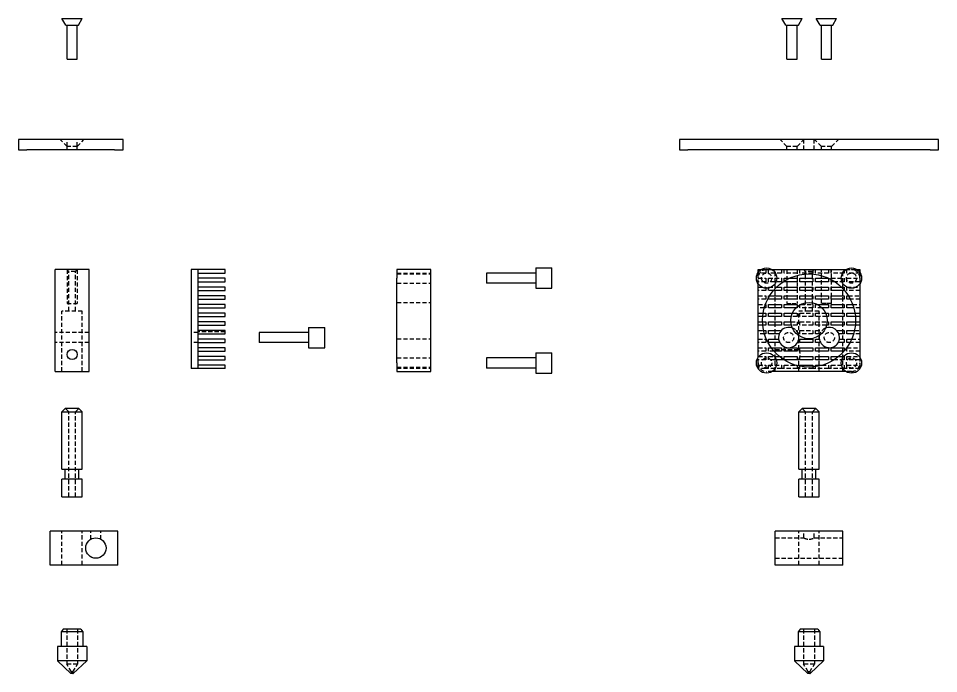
# Model space of a CAD drawing. Header units: inches. Extents: x -635 to 303, y -216 to -21.
# Drawn here: x -417.1 to -145.9, y -215.9 to -22.9 of the extents above; entities that cross this region are included whole.
import ezdxf

# ---------------------------------------------------------------- set-up
doc = ezdxf.new("R2010")
doc.units = ezdxf.units.IN
doc.header["$LTSCALE"] = 5
doc.header["$MEASUREMENT"] = 0
doc.linetypes.add('HIDDEN', pattern=[0.375, 0.25, -0.125])
doc.layers.add('PH-3C4', color=16, linetype='HIDDEN')
doc.layers.add('PV-3C4', color=7, linetype='Continuous')

# ---------------------------------------------------------------- blocks, each defined once
blk = doc.blocks.new('*U49')
at = {"layer": 'PV-3C4'}
for p, q in [((23.24, 0, 78.33), (25.74, 0, 78.33)), ((23.24, 0, 81.33), (23.24, 0, 78.33)), ((25.74, 0, 81.33), (23.24, 0, 81.33)), ((51.57, 0, 78.33), (25.74, 0, 78.33)), ((51.57, 0, 81.33), (25.74, 0, 81.33)), ((52.57, 0, -44), (32.57, 0, -44)), ((32.57, 0, -44), (32.57, 0, -34)), ((52.57, 0, -34), (32.57, 0, -34)), ((34.07, 0, 13.01), (44.07, 0, 13.01)), ((34.07, 0, 13.01), (34.07, 0, 43.01)), ((44.07, 0, 43.01), (34.07, 0, 43.01)), ((43.36, 0, -72.24), (34.77, 0, -72.24)), ((43.36, 0, -67.99), (34.77, 0, -67.99)), ((38.73, 0, -75.98), (34.77, 0, -72.24)), ((34.77, 0, -67.99), (34.77, 0, -72.24)), ((42.26, 0, -63.66), (35.88, 0, -63.66)), ((35.88, 0, -63.66), (35.88, 0, -67.99)), ((36.46, 0, -62.9), (35.88, 0, -63.66)), ((36.07, 0, -23.9), (42.07, 0, -23.9)), ((42.07, 0, -18.73), (36.07, 0, -18.73)), ((36.07, 0, -15.73), (42.07, 0, -15.73)), ((36.07, 0, 1.1), (42.07, 0, 1.1)), ((36.07, 0, 117.02), (42.07, 0, 117.02)), ((36.07, 0, -23.9), (36.07, 0, -18.73)), ((36.07, 0, -15.73), (36.07, 0, 1.1)), ((37.07, 0, 2.1), (36.07, 0, 1.1)), ((37.19, 0, 115.02), (36.07, 0, 117.02)), ((41.67, 0, -62.9), (36.46, 0, -62.9)), ((41.07, 0, 2.1), (37.07, 0, 2.1)), ((37.07, 0, -18.73), (37.07, 0, -15.73)), ((37.19, 0, 115.02), (40.94, 0, 115.02)), ((37.57, 0, 105.02), (40.57, 0, 105.02)), ((37.57, 0, 105.02), (37.57, 0, 115.02)), ((39.4, 0, -75.98), (38.73, 0, -75.98)), ((39.4, 0, -75.98), (43.36, 0, -72.24)), ((40.57, 0, 105.02), (40.57, 0, 115.02)), ((40.94, 0, 115.02), (42.07, 0, 117.02)), ((41.07, 0, -18.73), (41.07, 0, -15.73)), ((41.07, 0, 2.1), (42.07, 0, 1.1)), ((41.67, 0, -62.9), (42.26, 0, -63.66)), ((42.07, 0, -23.9), (42.07, 0, -18.73)), ((42.07, 0, -15.73), (42.07, 0, 1.1)), ((42.26, 0, -63.66), (42.26, 0, -67.99)), ((43.36, 0, -67.99), (43.36, 0, -72.24)), ((44.07, 0, 13.01), (44.07, 0, 43.01)), ((51.57, 0, 78.33), (54.07, 0, 78.33)), ((54.07, 0, 81.33), (51.57, 0, 81.33)), ((52.57, 0, -44), (52.57, 0, -34)), ((54.07, 0, 78.33), (54.07, 0, 81.33)), ((84.2, 0, 43.01), (74.2, 0, 43.01)), ((84.2, 0, 13.84), (74.2, 0, 13.84)), ((74.2, 0, 43.01), (74.2, 0, 13.84)), ((76.2, 0, 42.01), (84.2, 0, 42.01)), ((76.2, 0, 39.45), (84.2, 0, 39.45)), ((84.2, 0, 40.45), (76.2, 0, 40.45)), ((76.2, 0, 36.89), (84.2, 0, 36.89)), ((84.2, 0, 37.89), (76.2, 0, 37.89)), ((76.2, 0, 34.33), (84.2, 0, 34.33)), ((84.2, 0, 35.33), (76.2, 0, 35.33)), ((76.2, 0, 31.77), (84.2, 0, 31.77)), ((84.2, 0, 32.77), (76.2, 0, 32.77)), ((76.2, 0, 29.21), (84.2, 0, 29.21)), ((84.2, 0, 30.21), (76.2, 0, 30.21)), ((76.2, 0, 26.65), (84.2, 0, 26.65)), ((84.2, 0, 27.65), (76.2, 0, 27.65)), ((76.2, 0, 24.09), (84.2, 0, 24.09)), ((84.2, 0, 25.09), (76.2, 0, 25.09)), ((76.2, 0, 21.53), (84.2, 0, 21.53)), ((84.2, 0, 22.53), (76.2, 0, 22.53)), ((76.2, 0, 18.97), (84.2, 0, 18.97)), ((84.2, 0, 19.97), (76.2, 0, 19.97)), ((76.2, 0, 16.4), (84.2, 0, 16.4)), ((84.2, 0, 17.4), (76.2, 0, 17.4)), ((84.2, 0, 14.84), (76.2, 0, 14.84)), ((76.2, 0, 14.84), (76.2, 0, 16.4)), ((76.2, 0, 17.4), (76.2, 0, 18.97)), ((76.2, 0, 19.97), (76.2, 0, 21.53)), ((76.2, 0, 22.53), (76.2, 0, 24.09)), ((76.2, 0, 25.09), (76.2, 0, 26.65)), ((76.2, 0, 27.65), (76.2, 0, 29.21)), ((76.2, 0, 30.21), (76.2, 0, 31.77)), ((76.2, 0, 32.77), (76.2, 0, 34.33)), ((76.2, 0, 35.33), (76.2, 0, 36.89)), ((76.2, 0, 37.89), (76.2, 0, 39.45)), ((76.2, 0, 40.45), (76.2, 0, 42.01)), ((84.2, 0, 42.01), (84.2, 0, 43.01)), ((84.2, 0, 39.45), (84.2, 0, 40.45)), ((84.2, 0, 36.89), (84.2, 0, 37.89)), ((84.2, 0, 34.33), (84.2, 0, 35.33)), ((84.2, 0, 31.77), (84.2, 0, 32.77)), ((84.2, 0, 29.21), (84.2, 0, 30.21)), ((84.2, 0, 26.65), (84.2, 0, 27.65)), ((84.2, 0, 24.09), (84.2, 0, 25.09)), ((84.2, 0, 21.53), (84.2, 0, 22.53)), ((84.2, 0, 18.97), (84.2, 0, 19.97)), ((84.2, 0, 16.4), (84.2, 0, 17.4)), ((84.2, 0, 13.84), (84.2, 0, 14.84)), ((94.22, 0, 24.51), (94.22, 0, 21.51)), ((108.79, 0, 24.51), (94.22, 0, 24.51)), ((108.79, 0, 21.51), (94.22, 0, 21.51)), ((108.79, 0, 26.01), (108.79, 0, 20.01)), ((108.79, 0, 20.01), (113.52, 0, 20.01)), ((108.79, 0, 26.01), (113.52, 0, 26.01)), ((113.52, 0, 20.01), (113.52, 0, 26.01)), ((134.82, 0, 13.01), (144.82, 0, 13.01)), ((134.82, 0, 15.51), (134.82, 0, 13.01)), ((134.82, 0, 15.51), (134.82, 0, 40.51)), ((134.82, 0, 43.01), (134.82, 0, 40.51)), ((144.82, 0, 43.01), (134.82, 0, 43.01)), ((144.82, 0, 13.01), (144.82, 0, 15.51)), ((144.82, 0, 15.51), (144.82, 0, 40.51)), ((144.82, 0, 40.51), (144.82, 0, 43.01)), ((161.22, 0, 42.01), (161.22, 0, 39.01)), ((161.22, 0, 17.01), (161.22, 0, 14.01)), ((175.78, 0, 42.01), (161.22, 0, 42.01)), ((175.78, 0, 39.01), (161.22, 0, 39.01)), ((175.78, 0, 17.01), (161.22, 0, 17.01)), ((175.78, 0, 14.01), (161.22, 0, 14.01)), ((175.78, 0, 43.51), (175.78, 0, 37.51)), ((175.78, 0, 18.51), (175.78, 0, 12.51)), ((175.78, 0, 37.51), (180.51, 0, 37.51)), ((175.78, 0, 43.51), (180.51, 0, 43.51)), ((175.78, 0, 12.51), (180.51, 0, 12.51)), ((175.78, 0, 18.51), (180.51, 0, 18.51)), ((180.51, 0, 37.51), (180.51, 0, 43.51)), ((180.51, 0, 12.51), (180.51, 0, 18.51))]:
    blk.add_line(p, q, dxfattribs=at)
at = {"layer": 'PV-3C4', "extrusion": (0, -1, 0)}
for centre, radius in [((39.07, 18.01), 1.5), ((46.07, -39), 3)]:
    blk.add_circle(centre, radius, dxfattribs=at)
blk = doc.blocks.new('*U50')
at = {"layer": 'PH-3C4'}
for p, q in [((44.07, 0, 24.51), (34.07, 0, 24.51)), ((44.07, 0, 21.51), (34.07, 0, 21.51)), ((37.57, 0, 79.33), (35.57, 0, 81.33)), ((42.07, 0, 30.82), (36.07, 0, 30.82)), ((36.07, 0, -44), (36.07, 0, -34)), ((36.07, 0, 13.01), (36.07, 0, 30.82)), ((38.07, 0, 1.1), (37.07, 0, 2.1)), ((40.66, 0, -73.21), (37.48, 0, -73.21)), ((37.48, 0, -62.9), (37.48, 0, -73.21)), ((38.84, 0, -75.47), (37.48, 0, -73.21)), ((37.57, 0, 33.01), (40.57, 0, 33.01)), ((40.57, 0, 79.33), (37.57, 0, 79.33)), ((37.57, 0, 43.01), (37.57, 0, 33.01)), ((38.07, 0, 42.51), (37.57, 0, 43.01)), ((37.57, 0, 79.33), (37.57, 0, 81.33)), ((37.57, 0, 78.33), (37.57, 0, 79.33)), ((40.07, 0, 42.51), (38.07, 0, 42.51)), ((38.07, 0, -23.9), (38.07, 0, 1.1)), ((38.07, 0, 30.82), (38.07, 0, 42.51)), ((38.84, 0, -75.97), (38.73, 0, -75.98)), ((39.29, 0, -75.47), (38.84, 0, -75.47)), ((39.29, 0, -75.97), (38.84, 0, -75.97)), ((38.84, 0, -75.47), (38.84, 0, -75.97)), ((39.29, 0, -75.47), (40.66, 0, -73.21)), ((39.29, 0, -75.47), (39.29, 0, -75.97)), ((39.29, 0, -75.97), (39.4, 0, -75.98)), ((40.07, 0, -23.9), (40.07, 0, 1.1)), ((40.07, 0, 1.1), (41.07, 0, 2.1)), ((40.07, 0, 30.82), (40.07, 0, 42.51)), ((40.07, 0, 42.51), (40.57, 0, 43.01)), ((40.57, 0, 43.01), (40.57, 0, 33.01)), ((40.57, 0, 79.33), (40.57, 0, 81.33)), ((40.57, 0, 78.33), (40.57, 0, 79.33)), ((40.57, 0, 79.33), (42.57, 0, 81.33)), ((40.66, 0, -62.9), (40.66, 0, -73.21)), ((42.07, 0, -44), (42.07, 0, -34)), ((42.07, 0, 13.01), (42.07, 0, 30.82)), ((44.57, 0, -36.41), (44.57, 0, -34)), ((47.57, 0, -36.41), (47.57, 0, -34)), ((76.2, 0, 24.51), (74.2, 0, 24.51)), ((76.2, 0, 21.51), (74.2, 0, 21.51)), ((76.2, 0, 13.84), (76.2, 0, 14.84)), ((76.2, 0, 16.4), (76.2, 0, 17.4)), ((76.2, 0, 18.97), (76.2, 0, 19.97)), ((76.2, 0, 21.53), (76.2, 0, 22.53)), ((76.2, 0, 24.09), (76.2, 0, 25.09)), ((76.2, 0, 26.65), (76.2, 0, 27.65)), ((76.2, 0, 29.21), (76.2, 0, 30.21)), ((76.2, 0, 31.77), (76.2, 0, 32.77)), ((76.2, 0, 34.33), (76.2, 0, 35.33)), ((76.2, 0, 36.89), (76.2, 0, 37.89)), ((76.2, 0, 39.45), (76.2, 0, 40.45)), ((76.2, 0, 42.01), (76.2, 0, 43.01)), ((84.2, 0, 24.7), (76.2, 0, 24.7)), ((134.82, 0, 14.3), (144.82, 0, 14.3)), ((134.82, 0, 41.73), (144.82, 0, 41.73)), ((134.82, 0, 39.01), (144.82, 0, 39.01)), ((134.82, 0, 42.01), (144.82, 0, 42.01)), ((134.82, 0, 14.01), (144.82, 0, 14.01)), ((134.82, 0, 17.01), (144.82, 0, 17.01)), ((134.82, 0, 22.66), (144.82, 0, 22.66)), ((134.82, 0, 33.36), (144.82, 0, 33.36))]:
    blk.add_line(p, q, dxfattribs=at)
blk = doc.blocks.new('*U51')
at = {"layer": 'PV-3C4'}
for p, q in [((0, 13.73, 78.33), (0, 13.73, 81.33)), ((0, 11.23, 78.33), (0, 13.73, 78.33)), ((0, 13.73, 81.33), (0, 11.23, 81.33)), ((0, 11.23, 78.33), (0, -60.16, 78.33)), ((0, 11.23, 81.33), (0, -60.16, 81.33)), ((0, -10.3, 43.01), (0, -9.46, 43.01)), ((0, -9.46, 13.84), (0, -9.47, 13.84)), ((0, -9.46, 13.85), (0, -9.46, 13.84)), ((0, -9.46, 43.01), (0, -9.46, 42.17)), ((0, -9.46, 38.85), (0, -9.46, 17.17)), ((0, -13.27, 27.65), (0, -10.75, 27.65)), ((0, -10.8, 29.21), (0, -13.27, 29.21)), ((0, -10.81, 26.65), (0, -13.27, 26.65)), ((0, -13.27, 30.21), (0, -10.92, 30.21)), ((0, -13.27, 25.09), (0, -11.06, 25.09)), ((0, -11.27, 31.77), (0, -13.27, 31.77)), ((0, -11.32, 24.09), (0, -13.27, 24.09)), ((0, -13.27, 32.77), (0, -11.6, 32.77)), ((0, -13.27, 22.53), (0, -11.89, 22.53)), ((0, -12.29, 34.33), (0, -13.27, 34.33)), ((0, -12.38, 21.53), (0, -13.27, 21.53)), ((0, -13.27, 35.33), (0, -12.86, 35.33)), ((0, -13.27, 34.33), (0, -13.27, 35.33)), ((0, -13.27, 31.77), (0, -13.27, 32.77)), ((0, -13.27, 29.21), (0, -13.27, 30.21)), ((0, -13.27, 26.65), (0, -13.27, 27.65)), ((0, -13.27, 24.09), (0, -13.27, 25.09)), ((0, -13.27, 21.53), (0, -13.27, 22.53)), ((0, -35.3, 43.01), (0, -13.62, 43.01)), ((0, -13.62, 13.01), (0, -35.3, 13.01)), ((0, -14.09, 36.89), (0, -17.9, 36.89)), ((0, -14.09, 36.99), (0, -14.09, 36.89)), ((0, -17.9, 35.33), (0, -14.09, 35.33)), ((0, -14.09, 34.33), (0, -17.9, 34.33)), ((0, -14.09, 35.33), (0, -14.09, 34.33)), ((0, -17.9, 32.77), (0, -14.09, 32.77)), ((0, -14.09, 31.77), (0, -17.9, 31.77)), ((0, -14.09, 32.77), (0, -14.09, 31.77)), ((0, -17.9, 30.21), (0, -14.09, 30.21)), ((0, -14.09, 29.21), (0, -17.9, 29.21)), ((0, -14.09, 30.21), (0, -14.09, 29.21)), ((0, -17.9, 27.65), (0, -14.09, 27.65)), ((0, -14.09, 26.65), (0, -17.9, 26.65)), ((0, -14.09, 27.65), (0, -14.09, 26.65)), ((0, -17.9, 19.97), (0, -14.09, 19.97)), ((0, -14.09, 19.97), (0, -14.09, 19.04)), ((0, -15.5, 22.53), (0, -14.09, 22.53)), ((0, -14.09, 22.53), (0, -14.09, 21.53)), ((0, -14.09, 21.53), (0, -15.86, 21.53)), ((0, -16.29, 25.09), (0, -14.09, 25.09)), ((0, -14.09, 25.09), (0, -14.09, 24.09)), ((0, -14.09, 24.09), (0, -15.66, 24.09)), ((0, -14.15, 18.97), (0, -17.9, 18.97)), ((0, -14.46, -44), (0, -14.46, -34)), ((0, -14.46, -44), (0, -34.46, -44)), ((0, -14.46, -34), (0, -34.46, -34)), ((0, -17.9, 37.89), (0, -14.95, 37.89)), ((0, -17.9, 17.4), (0, -15.77, 17.4)), ((0, -19.32, 117.02), (0, -16.32, 117.02)), ((0, -17.45, 115.02), (0, -16.32, 117.02)), ((0, -16.89, 39.45), (0, -17.9, 39.45)), ((0, -17.16, 16.4), (0, -17.9, 16.4)), ((0, -19.32, 115.02), (0, -17.45, 115.02)), ((0, -19.32, 105.02), (0, -17.82, 105.02)), ((0, -17.82, 105.02), (0, -17.82, 115.02)), ((0, -17.9, 39.45), (0, -17.9, 40.06)), ((0, -17.9, 36.89), (0, -17.9, 37.89)), ((0, -17.9, 34.33), (0, -17.9, 35.33)), ((0, -17.9, 31.77), (0, -17.9, 32.77)), ((0, -17.9, 29.21), (0, -17.9, 30.21)), ((0, -17.9, 26.65), (0, -17.9, 27.65)), ((0, -17.9, 18.97), (0, -17.9, 19.97)), ((0, -17.9, 16.4), (0, -17.9, 17.4)), ((0, -22.53, 40.45), (0, -18.72, 40.45)), ((0, -18.72, 39.45), (0, -22.53, 39.45)), ((0, -18.72, 40.45), (0, -18.72, 39.45)), ((0, -22.53, 37.89), (0, -18.72, 37.89)), ((0, -18.72, 36.89), (0, -22.53, 36.89)), ((0, -18.72, 37.89), (0, -18.72, 36.89)), ((0, -22.53, 35.33), (0, -18.72, 35.33)), ((0, -18.72, 34.33), (0, -22.53, 34.33)), ((0, -18.72, 35.33), (0, -18.72, 34.33)), ((0, -22.01, 32.77), (0, -18.72, 32.77)), ((0, -18.72, 31.77), (0, -20.65, 31.77)), ((0, -18.72, 32.77), (0, -18.72, 31.77)), ((0, -19.58, 30.21), (0, -18.72, 30.21)), ((0, -18.72, 29.21), (0, -19.25, 29.21)), ((0, -18.72, 30.21), (0, -18.72, 29.21)), ((0, -19.12, 27.65), (0, -18.72, 27.65)), ((0, -18.72, 26.65), (0, -19.29, 26.65)), ((0, -18.72, 27.65), (0, -18.72, 26.65)), ((0, -22.53, 19.97), (0, -18.72, 19.97)), ((0, -18.72, 18.97), (0, -22.53, 18.97)), ((0, -18.72, 19.97), (0, -18.72, 18.97)), ((0, -22.53, 17.4), (0, -18.72, 17.4)), ((0, -18.72, 16.4), (0, -22.53, 16.4)), ((0, -18.72, 17.4), (0, -18.72, 16.4)), ((0, -22.32, 117.02), (0, -19.32, 117.02)), ((0, -21.2, 115.02), (0, -19.32, 115.02)), ((0, -20.82, 105.02), (0, -19.32, 105.02)), ((0, -20.16, -72.24), (0, -28.76, -72.24)), ((0, -20.16, -67.99), (0, -28.76, -67.99)), ((0, -24.13, -75.98), (0, -20.16, -72.24)), ((0, -20.16, -67.99), (0, -20.16, -72.24)), ((0, -22.53, 14.84), (0, -20.63, 14.84)), ((0, -20.82, 105.02), (0, -20.82, 115.02)), ((0, -21.07, 21.53), (0, -22.53, 21.53)), ((0, -21.2, 115.02), (0, -22.32, 117.02)), ((0, -21.27, -63.66), (0, -27.65, -63.66)), ((0, -21.27, -63.66), (0, -21.27, -67.99)), ((0, -21.86, -62.9), (0, -21.27, -63.66)), ((0, -22.53, 22.53), (0, -21.42, 22.53)), ((0, -24.46, -23.9), (0, -21.46, -23.9)), ((0, -21.46, -18.73), (0, -24.46, -18.73)), ((0, -24.46, -15.73), (0, -21.46, -15.73)), ((0, -24.46, 1.1), (0, -21.46, 1.1)), ((0, -21.46, -23.9), (0, -21.46, -18.73)), ((0, -21.46, -15.73), (0, -21.46, 1.1)), ((0, -22.46, 2.1), (0, -21.46, 1.1)), ((0, -21.86, -62.9), (0, -27.07, -62.9)), ((0, -22.46, 2.1), (0, -26.46, 2.1)), ((0, -22.46, -18.73), (0, -22.46, -15.73)), ((0, -22.53, 39.45), (0, -22.53, 40.45)), ((0, -22.53, 36.89), (0, -22.53, 37.89)), ((0, -22.53, 34.33), (0, -22.53, 35.33)), ((0, -22.53, 18.97), (0, -22.53, 19.97)), ((0, -22.53, 16.4), (0, -22.53, 17.4)), ((0, -22.53, 14.43), (0, -22.53, 14.84)), ((0, -22.53, 21.53), (0, -22.53, 22.53)), ((0, -27.16, 40.45), (0, -23.35, 40.45)), ((0, -23.35, 39.45), (0, -27.16, 39.45)), ((0, -23.35, 40.45), (0, -23.35, 39.45)), ((0, -27.16, 37.89), (0, -23.35, 37.89)), ((0, -23.35, 36.89), (0, -27.16, 36.89)), ((0, -23.35, 37.89), (0, -23.35, 36.89)), ((0, -27.16, 35.33), (0, -23.35, 35.33)), ((0, -23.35, 34.33), (0, -27.16, 34.33)), ((0, -23.35, 35.33), (0, -23.35, 34.33)), ((0, -27.16, 22.53), (0, -23.35, 22.53)), ((0, -23.35, 21.53), (0, -27.16, 21.53)), ((0, -23.35, 22.53), (0, -23.35, 21.53)), ((0, -27.16, 19.97), (0, -23.35, 19.97)), ((0, -23.35, 18.97), (0, -27.16, 18.97)), ((0, -23.35, 19.97), (0, -23.35, 18.97)), ((0, -27.16, 17.4), (0, -23.35, 17.4)), ((0, -23.35, 16.4), (0, -27.16, 16.4)), ((0, -23.35, 17.4), (0, -23.35, 16.4)), ((0, -27.16, 14.84), (0, -23.35, 14.84)), ((0, -23.35, 14.84), (0, -23.35, 14.34)), ((0, -24.13, -75.98), (0, -24.8, -75.98)), ((0, -27.46, -23.9), (0, -24.46, -23.9)), ((0, -24.46, -18.73), (0, -27.46, -18.73)), ((0, -27.46, -15.73), (0, -24.46, -15.73)), ((0, -27.46, 1.1), (0, -24.46, 1.1)), ((0, -24.8, -75.98), (0, -28.76, -72.24)), ((0, -29.46, 117.02), (0, -26.46, 117.02)), ((0, -26.46, -18.73), (0, -26.46, -15.73)), ((0, -26.46, 2.1), (0, -27.46, 1.1)), ((0, -27.59, 115.02), (0, -26.46, 117.02)), ((0, -27.16, 32.77), (0, -26.91, 32.77)), ((0, -27.07, -62.9), (0, -27.65, -63.66)), ((0, -27.16, 39.45), (0, -27.16, 40.45)), ((0, -27.16, 36.89), (0, -27.16, 37.89)), ((0, -27.16, 34.33), (0, -27.16, 35.33)), ((0, -27.16, 32.63), (0, -27.16, 32.77)), ((0, -27.16, 21.53), (0, -27.16, 22.53)), ((0, -27.16, 18.97), (0, -27.16, 19.97)), ((0, -27.16, 16.4), (0, -27.16, 17.4)), ((0, -27.16, 14.56), (0, -27.16, 14.84)), ((0, -27.46, -23.9), (0, -27.46, -18.73)), ((0, -27.46, -15.73), (0, -27.46, 1.1)), ((0, -29.46, 115.02), (0, -27.59, 115.02)), ((0, -27.65, -63.66), (0, -27.65, -67.99)), ((0, -29.46, 105.02), (0, -27.96, 105.02)), ((0, -27.96, 105.02), (0, -27.96, 115.02)), ((0, -30.24, 40.45), (0, -27.98, 40.45)), ((0, -27.98, 39.45), (0, -31.79, 39.45)), ((0, -27.98, 40.45), (0, -27.98, 39.45)), ((0, -31.79, 37.89), (0, -27.98, 37.89)), ((0, -27.98, 36.89), (0, -31.79, 36.89)), ((0, -27.98, 37.89), (0, -27.98, 36.89)), ((0, -31.79, 35.33), (0, -27.98, 35.33)), ((0, -27.98, 34.33), (0, -31.79, 34.33)), ((0, -27.98, 35.33), (0, -27.98, 34.33)), ((0, -31.79, 32.77), (0, -27.98, 32.77)), ((0, -27.98, 32.77), (0, -27.98, 32.05)), ((0, -31.79, 19.97), (0, -27.98, 19.97)), ((0, -27.98, 18.97), (0, -31.79, 18.97)), ((0, -27.98, 19.97), (0, -27.98, 18.97)), ((0, -31.79, 17.4), (0, -27.98, 17.4)), ((0, -27.98, 16.4), (0, -31.77, 16.4)), ((0, -27.98, 17.4), (0, -27.98, 16.4)), ((0, -28.3, 14.84), (0, -27.98, 14.84)), ((0, -27.98, 14.84), (0, -27.98, 14.76)), ((0, -28.27, 31.77), (0, -31.79, 31.77)), ((0, -28.76, -67.99), (0, -28.76, -72.24)), ((0, -31.79, 30.21), (0, -29.34, 30.21)), ((0, -32.46, 117.02), (0, -29.46, 117.02)), ((0, -31.34, 115.02), (0, -29.46, 115.02)), ((0, -30.96, 105.02), (0, -29.46, 105.02)), ((0, -29.64, 26.65), (0, -31.79, 26.65)), ((0, -29.68, 29.21), (0, -31.79, 29.21)), ((0, -31.79, 27.65), (0, -29.8, 27.65)), ((0, -30.96, 105.02), (0, -30.96, 115.02)), ((0, -31.34, 115.02), (0, -32.46, 117.02)), ((0, -31.79, 39.45), (0, -31.79, 39.61)), ((0, -31.79, 36.89), (0, -31.79, 37.89)), ((0, -31.79, 34.33), (0, -31.79, 35.33)), ((0, -31.79, 31.77), (0, -31.79, 32.77)), ((0, -31.79, 29.21), (0, -31.79, 30.21)), ((0, -31.79, 26.65), (0, -31.79, 27.65)), ((0, -31.79, 18.97), (0, -31.79, 19.97)), ((0, -31.79, 16.42), (0, -31.79, 17.4)), ((0, -33.98, 37.89), (0, -32.61, 37.89)), ((0, -32.61, 36.89), (0, -34.92, 36.89)), ((0, -32.61, 37.89), (0, -32.61, 36.89)), ((0, -36.06, 35.33), (0, -32.61, 35.33)), ((0, -32.61, 34.33), (0, -36.42, 34.33)), ((0, -32.61, 35.33), (0, -32.61, 34.33)), ((0, -36.42, 32.77), (0, -32.61, 32.77)), ((0, -32.61, 31.77), (0, -36.42, 31.77)), ((0, -32.61, 32.77), (0, -32.61, 31.77)), ((0, -36.42, 30.21), (0, -32.61, 30.21)), ((0, -32.61, 29.21), (0, -36.42, 29.21)), ((0, -32.61, 30.21), (0, -32.61, 29.21)), ((0, -36.42, 27.65), (0, -32.61, 27.65)), ((0, -32.61, 26.65), (0, -36.42, 26.65)), ((0, -32.61, 27.65), (0, -32.61, 26.65)), ((0, -35.57, 19.97), (0, -32.61, 19.97)), ((0, -32.61, 18.97), (0, -34.77, 18.97)), ((0, -32.61, 19.97), (0, -32.61, 18.97)), ((0, -33.16, 17.4), (0, -32.61, 17.4)), ((0, -32.61, 17.4), (0, -32.61, 16.98)), ((0, -36.42, 25.09), (0, -32.63, 25.09)), ((0, -33.07, 21.53), (0, -36.42, 21.53)), ((0, -33.26, 24.09), (0, -36.42, 24.09)), ((0, -36.42, 22.53), (0, -33.42, 22.53)), ((0, -34.46, -44), (0, -34.46, -34)), ((0, -36.42, 34.33), (0, -36.42, 34.74)), ((0, -36.42, 31.77), (0, -36.42, 32.77)), ((0, -36.42, 29.21), (0, -36.42, 30.21)), ((0, -36.42, 26.65), (0, -36.42, 27.65)), ((0, -36.42, 24.09), (0, -36.42, 25.09)), ((0, -36.42, 21.53), (0, -36.42, 22.53)), ((0, -37.24, 31.77), (0, -37.65, 31.77)), ((0, -37.24, 32.77), (0, -37.24, 31.77)), ((0, -37.33, 32.77), (0, -37.24, 32.77)), ((0, -37.24, 29.21), (0, -38.13, 29.21)), ((0, -37.24, 30.21), (0, -37.24, 29.21)), ((0, -38, 30.21), (0, -37.24, 30.21)), ((0, -37.24, 26.65), (0, -38.11, 26.65)), ((0, -37.24, 27.65), (0, -37.24, 26.65)), ((0, -38.17, 27.65), (0, -37.24, 27.65)), ((0, -37.24, 24.09), (0, -37.6, 24.09)), ((0, -37.24, 25.09), (0, -37.24, 24.09)), ((0, -37.86, 25.09), (0, -37.24, 25.09)), ((0, -39.46, 43.01), (0, -38.62, 43.01)), ((0, -39.46, 42.17), (0, -39.46, 43.01)), ((0, -39.46, 13.84), (0, -39.46, 13.85)), ((0, -39.46, 13.84), (0, -39.46, 13.84)), ((0, -39.46, 17.17), (0, -39.46, 38.85)), ((0, -62.66, 78.33), (0, -60.16, 78.33)), ((0, -60.16, 81.33), (0, -62.66, 81.33)), ((0, -62.66, 81.33), (0, -62.66, 78.33))]:
    blk.add_line(p, q, dxfattribs=at)
at = {"layer": 'PV-3C4', "extrusion": (1, 0, 0)}
for centre, radius in [((-11.96, 40.51), 3), ((-11.96, 15.51), 3), ((-24.46, 28.01), 13.72), ((-24.46, 28.01), 5.35), ((-36.96, 40.51), 3), ((-36.96, 15.51), 3)]:
    blk.add_circle(centre, radius, dxfattribs=at)
for centre, start, end in [((-18.46, 23.01), 168.2292, 0), ((-18.46, 23.01), 0, 112.1597), ((-30.46, 23.01), 67.8403, 0), ((-30.46, 23.01), 0, 11.7708)]:
    blk.add_arc(centre, 3, start, end, dxfattribs=at)
blk = doc.blocks.new('*U52')
at = {"layer": 'PH-3C4'}
for p, q in [((0, -9.46, 42.01), (0, -13.27, 42.01)), ((0, -13.27, 40.45), (0, -9.46, 40.45)), ((0, -9.46, 39.45), (0, -13.27, 39.45)), ((0, -13.27, 37.89), (0, -9.46, 37.89)), ((0, -9.46, 36.89), (0, -13.27, 36.89)), ((0, -12.86, 35.33), (0, -9.46, 35.33)), ((0, -9.46, 34.33), (0, -12.29, 34.33)), ((0, -11.6, 32.77), (0, -9.46, 32.77)), ((0, -9.46, 31.77), (0, -11.27, 31.77)), ((0, -10.92, 30.21), (0, -9.46, 30.21)), ((0, -9.46, 29.21), (0, -10.8, 29.21)), ((0, -10.75, 27.65), (0, -9.46, 27.65)), ((0, -9.46, 26.65), (0, -10.81, 26.65)), ((0, -11.06, 25.09), (0, -9.46, 25.09)), ((0, -9.46, 24.09), (0, -11.32, 24.09)), ((0, -11.89, 22.53), (0, -9.46, 22.53)), ((0, -9.46, 21.53), (0, -12.38, 21.53)), ((0, -13.27, 19.97), (0, -9.46, 19.97)), ((0, -9.46, 18.97), (0, -13.27, 18.97)), ((0, -13.27, 17.4), (0, -9.46, 17.4)), ((0, -9.46, 16.4), (0, -13.27, 16.4)), ((0, -13.27, 14.84), (0, -9.46, 14.84)), ((0, -9.46, 14.84), (0, -9.46, 13.85)), ((0, -9.46, 42.17), (0, -9.46, 42.01)), ((0, -9.46, 42.01), (0, -9.46, 40.51)), ((0, -9.46, 15.51), (0, -9.46, 14.84)), ((0, -9.46, 40.51), (0, -9.46, 38.85)), ((0, -9.46, 17.17), (0, -9.46, 15.51)), ((0, -9.47, 13.84), (0, -13.27, 13.84)), ((0, -11.96, 43.01), (0, -10.3, 43.01)), ((0, -13.62, 43.01), (0, -11.96, 43.01)), ((0, -11.96, 13.01), (0, -13.62, 13.01)), ((0, -13.27, 42.01), (0, -13.27, 43.01)), ((0, -13.27, 39.45), (0, -13.27, 40.45)), ((0, -13.27, 36.89), (0, -13.27, 37.89)), ((0, -13.27, 18.97), (0, -13.27, 19.97)), ((0, -13.27, 16.4), (0, -13.27, 17.4)), ((0, -13.27, 13.84), (0, -13.27, 14.84)), ((0, -13.27, 13.84), (0, -14.09, 13.84)), ((0, -14.09, 42.01), (0, -17.9, 42.01)), ((0, -14.09, 43.01), (0, -14.09, 42.01)), ((0, -17.9, 40.45), (0, -14.09, 40.45)), ((0, -14.09, 39.45), (0, -16.89, 39.45)), ((0, -14.09, 40.45), (0, -14.09, 39.45)), ((0, -14.95, 37.89), (0, -14.09, 37.89)), ((0, -14.09, 37.89), (0, -14.09, 36.99)), ((0, -14.09, 18.97), (0, -14.15, 18.97)), ((0, -14.09, 19.04), (0, -14.09, 18.97)), ((0, -15.77, 17.4), (0, -14.09, 17.4)), ((0, -14.09, 16.4), (0, -17.16, 16.4)), ((0, -14.09, 17.4), (0, -14.09, 16.4)), ((0, -17.9, 14.84), (0, -14.09, 14.84)), ((0, -14.09, 14.84), (0, -14.09, 13.84)), ((0, -14.09, 13.84), (0, -17.9, 13.84)), ((0, -14.46, 13.01), (0, -14.46, 43.01)), ((0, -34.46, -42), (0, -14.46, -42)), ((0, -22.96, -36), (0, -14.46, -36)), ((0, -17.82, 79.33), (0, -15.82, 81.33)), ((0, -17.82, 33.01), (0, -19.32, 33.01)), ((0, -17.82, 79.33), (0, -20.82, 79.33)), ((0, -17.82, 33.01), (0, -17.82, 43.01)), ((0, -17.82, 78.33), (0, -17.82, 79.33)), ((0, -17.9, 42.01), (0, -17.9, 43.01)), ((0, -17.9, 40.06), (0, -17.9, 40.45)), ((0, -17.9, 13.84), (0, -17.9, 14.84)), ((0, -17.9, 13.84), (0, -18.72, 13.84)), ((0, -18.72, 42.01), (0, -22.53, 42.01)), ((0, -18.72, 43.01), (0, -18.72, 42.01)), ((0, -20.63, 14.84), (0, -18.72, 14.84)), ((0, -18.72, 14.84), (0, -18.72, 13.84)), ((0, -18.72, 13.84), (0, -22.53, 13.84)), ((0, -22.53, 27.65), (0, -19.12, 27.65)), ((0, -19.25, 29.21), (0, -22.53, 29.21)), ((0, -19.29, 26.65), (0, -22.53, 26.65)), ((0, -19.32, 33.01), (0, -20.82, 33.01)), ((0, -22.53, 30.21), (0, -19.58, 30.21)), ((0, -22.53, 25.09), (0, -20.63, 25.09)), ((0, -20.65, 31.77), (0, -22.53, 31.77)), ((0, -20.82, 33.01), (0, -20.82, 43.01)), ((0, -20.82, 78.33), (0, -20.82, 79.33)), ((0, -20.82, 79.33), (0, -22.82, 81.33)), ((0, -21.26, 24.09), (0, -22.53, 24.09)), ((0, -21.46, 30.82), (0, -24.46, 30.82)), ((0, -21.46, -44), (0, -21.46, -34)), ((0, -21.46, 13.01), (0, -21.46, 30.82)), ((0, -22.53, 32.77), (0, -22.01, 32.77)), ((0, -23.46, 1.1), (0, -22.46, 2.1)), ((0, -22.53, 42.01), (0, -22.53, 43.01)), ((0, -22.53, 31.77), (0, -22.53, 32.77)), ((0, -22.53, 29.21), (0, -22.53, 30.21)), ((0, -22.53, 26.65), (0, -22.53, 27.65)), ((0, -22.53, 24.09), (0, -22.53, 25.09)), ((0, -22.53, 13.84), (0, -22.53, 14.43)), ((0, -22.53, 13.84), (0, -23.35, 13.84)), ((0, -22.87, -73.21), (0, -26.05, -73.21)), ((0, -22.87, -62.9), (0, -22.87, -73.21)), ((0, -24.23, -75.47), (0, -22.87, -73.21)), ((0, -22.96, -36), (0, -22.96, -34)), ((0, -23.46, 42.51), (0, -22.96, 43.01)), ((0, -22.96, 78.33), (0, -22.96, 81.33)), ((0, -23.35, 42.01), (0, -27.16, 42.01)), ((0, -23.35, 43.01), (0, -23.35, 42.01)), ((0, -26.91, 32.77), (0, -23.35, 32.77)), ((0, -23.35, 31.77), (0, -27.16, 31.77)), ((0, -23.35, 32.77), (0, -23.35, 31.77)), ((0, -27.16, 30.21), (0, -23.35, 30.21)), ((0, -23.35, 29.21), (0, -27.16, 29.21)), ((0, -23.35, 30.21), (0, -23.35, 29.21)), ((0, -27.16, 27.65), (0, -23.35, 27.65)), ((0, -23.35, 26.65), (0, -27.16, 26.65)), ((0, -23.35, 27.65), (0, -23.35, 26.65)), ((0, -27.16, 25.09), (0, -23.35, 25.09)), ((0, -23.35, 24.09), (0, -27.16, 24.09)), ((0, -23.35, 25.09), (0, -23.35, 24.09)), ((0, -23.35, 13.84), (0, -27.16, 13.84)), ((0, -23.35, 14.34), (0, -23.35, 13.84)), ((0, -23.46, 42.51), (0, -25.46, 42.51)), ((0, -23.46, -23.9), (0, -23.46, 1.1)), ((0, -23.46, 30.82), (0, -23.46, 42.51)), ((0, -24.23, -75.97), (0, -24.13, -75.98)), ((0, -24.23, -75.47), (0, -24.69, -75.47)), ((0, -24.23, -75.97), (0, -24.69, -75.97)), ((0, -24.23, -75.47), (0, -24.23, -75.97)), ((0, -24.46, 30.82), (0, -27.46, 30.82)), ((0, -24.69, -75.47), (0, -26.05, -73.21)), ((0, -24.69, -75.47), (0, -24.69, -75.97)), ((0, -24.69, -75.97), (0, -24.8, -75.98)), ((0, -25.46, -23.9), (0, -25.46, 1.1)), ((0, -25.46, 1.1), (0, -26.46, 2.1)), ((0, -25.46, 30.82), (0, -25.46, 42.51)), ((0, -25.46, 42.51), (0, -25.96, 43.01)), ((0, -34.46, -36), (0, -25.96, -36)), ((0, -25.96, -36), (0, -25.96, -34)), ((0, -25.96, 78.33), (0, -25.96, 81.33)), ((0, -27.96, 79.33), (0, -25.96, 81.33)), ((0, -26.05, -62.9), (0, -26.05, -73.21)), ((0, -27.16, 42.01), (0, -27.16, 43.01)), ((0, -27.16, 31.77), (0, -27.16, 32.63)), ((0, -27.16, 29.21), (0, -27.16, 30.21)), ((0, -27.16, 26.65), (0, -27.16, 27.65)), ((0, -27.16, 24.09), (0, -27.16, 25.09)), ((0, -27.16, 13.84), (0, -27.16, 14.56)), ((0, -27.16, 13.84), (0, -27.98, 13.84)), ((0, -27.46, -44), (0, -27.46, -34)), ((0, -27.46, 19.51), (0, -27.46, 30.82)), ((0, -27.46, 13.01), (0, -27.46, 16.51)), ((0, -34.46, 16.51), (0, -27.46, 16.51)), ((0, -34.46, 19.51), (0, -27.46, 19.51)), ((0, -29.46, 33.01), (0, -27.96, 33.01)), ((0, -27.96, 79.33), (0, -30.96, 79.33)), ((0, -27.96, 43.01), (0, -27.96, 33.01)), ((0, -27.96, 78.33), (0, -27.96, 79.33)), ((0, -27.98, 42.01), (0, -31.79, 42.01)), ((0, -27.98, 43.01), (0, -27.98, 42.01)), ((0, -27.98, 31.77), (0, -28.27, 31.77)), ((0, -27.98, 32.05), (0, -27.98, 31.77)), ((0, -29.34, 30.21), (0, -27.98, 30.21)), ((0, -27.98, 29.21), (0, -29.68, 29.21)), ((0, -27.98, 30.21), (0, -27.98, 29.21)), ((0, -29.8, 27.65), (0, -27.98, 27.65)), ((0, -27.98, 26.65), (0, -29.64, 26.65)), ((0, -27.98, 27.65), (0, -27.98, 26.65)), ((0, -27.98, 13.84), (0, -31.79, 13.84)), ((0, -27.98, 14.76), (0, -27.98, 13.84)), ((0, -28.29, 25.09), (0, -27.98, 25.09)), ((0, -27.98, 25.09), (0, -27.98, 24.7)), ((0, -31.79, 14.84), (0, -28.3, 14.84)), ((0, -30.96, 33.01), (0, -29.46, 33.01)), ((0, -31.79, 40.45), (0, -30.24, 40.45)), ((0, -30.96, 43.01), (0, -30.96, 33.01)), ((0, -30.96, 78.33), (0, -30.96, 79.33)), ((0, -30.96, 79.33), (0, -32.96, 81.33)), ((0, -31.77, 16.4), (0, -31.79, 16.4)), ((0, -31.79, 42.01), (0, -31.79, 43.01)), ((0, -31.79, 39.61), (0, -31.79, 40.45)), ((0, -31.79, 16.4), (0, -31.79, 16.42)), ((0, -31.79, 13.84), (0, -31.79, 14.84)), ((0, -31.79, 13.84), (0, -32.61, 13.84)), ((0, -32.61, 42.01), (0, -36.42, 42.01)), ((0, -32.61, 43.01), (0, -32.61, 42.01)), ((0, -36.42, 40.45), (0, -32.61, 40.45)), ((0, -32.61, 39.45), (0, -36.42, 39.45)), ((0, -32.61, 40.45), (0, -32.61, 39.45)), ((0, -32.61, 16.4), (0, -36.42, 16.4)), ((0, -32.61, 16.98), (0, -32.61, 16.4)), ((0, -32.61, 13.84), (0, -36.42, 13.84)), ((0, -36.42, 14.84), (0, -32.61, 14.84)), ((0, -32.61, 14.84), (0, -32.61, 13.84)), ((0, -36.42, 17.4), (0, -33.16, 17.4)), ((0, -36.42, 37.89), (0, -33.98, 37.89)), ((0, -34.46, 13.01), (0, -34.46, 43.01)), ((0, -34.77, 18.97), (0, -36.42, 18.97)), ((0, -34.92, 36.89), (0, -36.42, 36.89)), ((0, -36.96, 43.01), (0, -35.3, 43.01)), ((0, -35.3, 13.01), (0, -36.96, 13.01)), ((0, -36.42, 19.97), (0, -35.57, 19.97)), ((0, -36.42, 35.33), (0, -36.06, 35.33)), ((0, -36.42, 42.01), (0, -36.42, 43.01)), ((0, -36.42, 39.45), (0, -36.42, 40.45)), ((0, -36.42, 36.89), (0, -36.42, 37.89)), ((0, -36.42, 34.74), (0, -36.42, 35.33)), ((0, -36.42, 18.97), (0, -36.42, 19.97)), ((0, -36.42, 16.4), (0, -36.42, 17.4)), ((0, -36.42, 13.84), (0, -36.42, 14.84)), ((0, -36.42, 13.84), (0, -37.24, 13.84)), ((0, -37.24, 43.01), (0, -36.96, 43.01)), ((0, -38.62, 43.01), (0, -37.24, 43.01)), ((0, -37.24, 42.01), (0, -39.46, 42.01)), ((0, -37.24, 43.01), (0, -37.24, 42.01)), ((0, -37.24, 39.45), (0, -39.46, 39.45)), ((0, -37.24, 40.45), (0, -37.24, 39.45)), ((0, -39.46, 40.45), (0, -37.24, 40.45)), ((0, -37.24, 36.89), (0, -39.46, 36.89)), ((0, -37.24, 37.89), (0, -37.24, 36.89)), ((0, -39.46, 37.89), (0, -37.24, 37.89)), ((0, -37.24, 34.33), (0, -39.46, 34.33)), ((0, -37.24, 35.33), (0, -37.24, 34.33)), ((0, -39.46, 35.33), (0, -37.24, 35.33)), ((0, -37.24, 21.53), (0, -39.46, 21.53)), ((0, -37.24, 22.53), (0, -37.24, 21.53)), ((0, -39.46, 22.53), (0, -37.24, 22.53)), ((0, -37.24, 18.97), (0, -39.46, 18.97)), ((0, -37.24, 19.97), (0, -37.24, 18.97)), ((0, -39.46, 19.97), (0, -37.24, 19.97)), ((0, -37.24, 16.4), (0, -39.46, 16.4)), ((0, -37.24, 17.4), (0, -37.24, 16.4)), ((0, -39.46, 17.4), (0, -37.24, 17.4)), ((0, -37.24, 14.84), (0, -37.24, 13.84)), ((0, -39.46, 14.84), (0, -37.24, 14.84)), ((0, -37.24, 13.84), (0, -39.46, 13.84)), ((0, -39.46, 32.77), (0, -37.33, 32.77)), ((0, -37.6, 24.09), (0, -39.46, 24.09)), ((0, -37.65, 31.77), (0, -39.46, 31.77)), ((0, -39.46, 25.09), (0, -37.86, 25.09)), ((0, -39.46, 30.21), (0, -38, 30.21)), ((0, -38.11, 26.65), (0, -39.46, 26.65)), ((0, -38.13, 29.21), (0, -39.46, 29.21)), ((0, -39.46, 27.65), (0, -38.17, 27.65)), ((0, -39.46, 42.01), (0, -39.46, 42.17)), ((0, -39.46, 13.85), (0, -39.46, 14.84)), ((0, -39.46, 14.84), (0, -39.46, 15.51)), ((0, -39.46, 40.51), (0, -39.46, 42.01)), ((0, -39.46, 15.51), (0, -39.46, 17.17)), ((0, -39.46, 38.85), (0, -39.46, 40.51))]:
    blk.add_line(p, q, dxfattribs=at)
at = {"layer": 'PH-3C4', "extrusion": (1, 0, 0)}
for centre in [(-11.96, 40.51), (-11.96, 15.51), (-18.46, 23.01), (-30.46, 23.01), (-36.96, 40.51), (-36.96, 15.51)]:
    blk.add_circle(centre, 1.5, dxfattribs=at)
for centre, radius, start, end in [((-11.96, 15.51), 2.5, 270, 0), ((-11.96, 40.51), 2.5, 0, 90), ((-18.46, 23.01), 3, 112.1597, 168.2292), ((-30.46, 23.01), 3, 11.7708, 67.8403), ((-36.96, 15.51), 2.5, 180, 270), ((-36.96, 40.51), 2.5, 90, 180)]:
    blk.add_arc(centre, radius, start, end, dxfattribs=at)
at = {"layer": 'PH-3C4'}
for points, knots in [([(0, -24.46, -36.41), (0, -24.37, -36.41), (0, -24.27, -36.4), (0, -24.07, -36.38), (0, -23.98, -36.36), (0, -23.7, -36.3), (0, -23.53, -36.25), (0, -23.27, -36.15), (0, -23.16, -36.1), (0, -23.04, -36.04), (0, -23.01, -36.03), (0, -22.97, -36.01), (0, -22.96, -36), (0, -22.96, -36)], [0, 0, 0, 0, 0.288686, 0.288686, 0.577373, 0.577373, 1.154746, 1.154746, 1.730544, 1.730544, 2.018444, 2.018444, 2.306343, 2.306343, 2.306343, 2.306343]), ([(0, -25.96, -36), (0, -25.96, -36), (0, -25.95, -36.01), (0, -25.91, -36.03), (0, -25.88, -36.04), (0, -25.77, -36.1), (0, -25.65, -36.15), (0, -25.39, -36.25), (0, -25.23, -36.3), (0, -24.95, -36.36), (0, -24.85, -36.38), (0, -24.66, -36.4), (0, -24.56, -36.41), (0, -24.46, -36.41)], [6.91903, 6.91903, 6.91903, 6.91903, 7.206929, 7.206929, 7.494829, 7.494829, 8.070628, 8.070628, 8.648, 8.648, 8.936687, 8.936687, 9.225373, 9.225373, 9.225373, 9.225373]), ([(0, -27.46, 16.51), (0, -27.46, 16.51), (0, -27.46, 16.52), (0, -27.44, 16.56), (0, -27.42, 16.59), (0, -27.37, 16.71), (0, -27.32, 16.82), (0, -27.22, 17.08), (0, -27.16, 17.25), (0, -27.1, 17.53), (0, -27.09, 17.62), (0, -27.07, 17.82), (0, -27.06, 17.92), (0, -27.06, 18.11), (0, -27.07, 18.21), (0, -27.09, 18.4), (0, -27.1, 18.5), (0, -27.16, 18.78), (0, -27.22, 18.94), (0, -27.32, 19.2), (0, -27.37, 19.32), (0, -27.42, 19.43), (0, -27.44, 19.46), (0, -27.46, 19.5), (0, -27.46, 19.51), (0, -27.46, 19.51)], [2.306343, 2.306343, 2.306343, 2.306343, 2.594243, 2.594243, 2.882142, 2.882142, 3.457941, 3.457941, 4.035314, 4.035314, 4.324, 4.324, 4.612687, 4.612687, 4.901373, 4.901373, 5.190059, 5.190059, 5.767432, 5.767432, 6.343231, 6.343231, 6.631131, 6.631131, 6.91903, 6.91903, 6.91903, 6.91903])]:
    blk.add_open_spline(points, degree=3, knots=knots, dxfattribs=at)

msp = doc.modelspace()

# ---------------------------------------------------------------- block references
at = {"layer": 'PH-3C4', "extrusion": (2.22045e-16, 1, -1.83697e-16), "rotation": 180}
msp.add_blockref('*U50', (440.35, -44, -139.94), dxfattribs=at)
at = {"layer": 'PH-3C4', "extrusion": (4.05742e-16, 1, -1.83697e-16), "rotation": 90.00000000000001}
msp.add_blockref('*U52', (159.62, -44, -139.94), dxfattribs=at)
at = {"layer": 'PV-3C4', "extrusion": (2.22045e-16, 1, -1.83697e-16), "rotation": 180}
msp.add_blockref('*U49', (440.35, -44, -139.94), dxfattribs=at)
at = {"layer": 'PV-3C4', "extrusion": (4.05742e-16, 1, -1.83697e-16), "rotation": 90.00000000000001}
msp.add_blockref('*U51', (159.62, -44, -139.94), dxfattribs=at)

doc.saveas('drawing.dxf')
